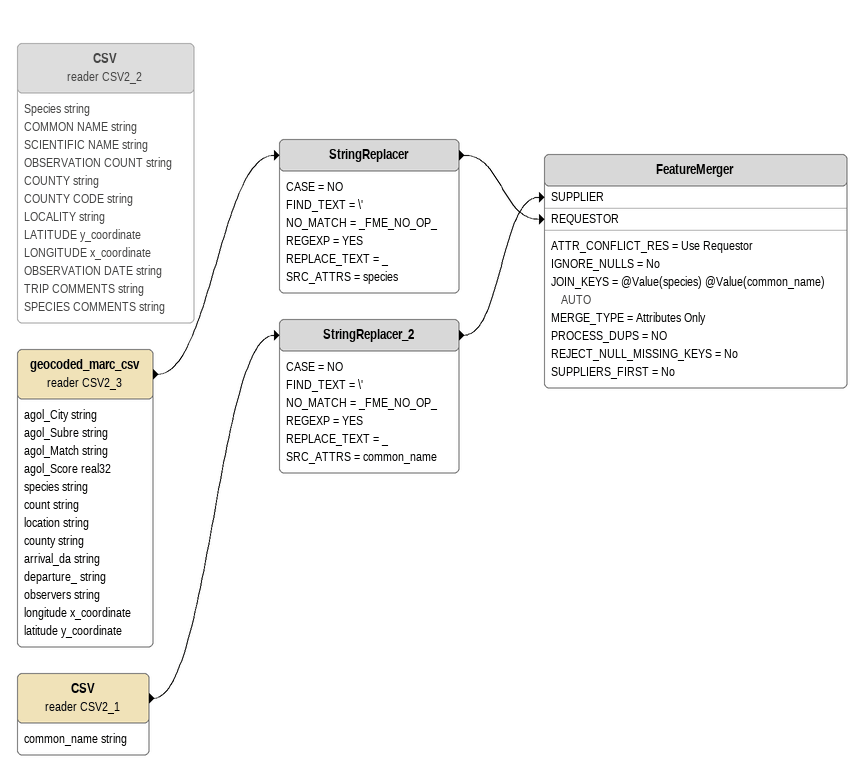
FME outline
CSV (reader CSV2_2) [off]
    attributes: Species string, COMMON NAME string, SCIENTIFIC NAME string, OBSERVATION COUNT string, COUNTY string, COUNTY CODE string, LOCALITY string, LATITUDE y_coordinate, LONGITUDE x_coordinate, OBSERVATION DATE string, TRIP COMMENTS string, SPECIES COMMENTS string
geocoded_marc_csv (reader CSV2_3)
    attributes: agol_City string, agol_Subre string, agol_Match string, agol_Score real32, species string, count string, location string, county string, arrival_da string, departure_ string, observers string, longitude x_coordinate, latitude y_coordinate
    -> StringReplacer
StringReplacer
    CASE = NO
    FIND_TEXT = \'
    NO_MATCH = _FME_NO_OP_
    REGEXP = YES
    REPLACE_TEXT = _
    SRC_ATTRS = species
    -> FeatureMerger [REQUESTOR]
CSV (reader CSV2_1)
    attributes: common_name string
    -> StringReplacer_2
StringReplacer_2
    CASE = NO
    FIND_TEXT = \'
    NO_MATCH = _FME_NO_OP_
    REGEXP = YES
    REPLACE_TEXT = _
    SRC_ATTRS = common_name
    -> FeatureMerger [SUPPLIER]
FeatureMerger
    ATTR_CONFLICT_RES = Use Requestor
    IGNORE_NULLS = No
    JOIN_KEYS = @Value(species) @Value(common_name) AUTO
    MERGE_TYPE = Attributes Only
    PROCESS_DUPS = NO
    REJECT_NULL_MISSING_KEYS = No
    SUPPLIERS_FIRST = No
